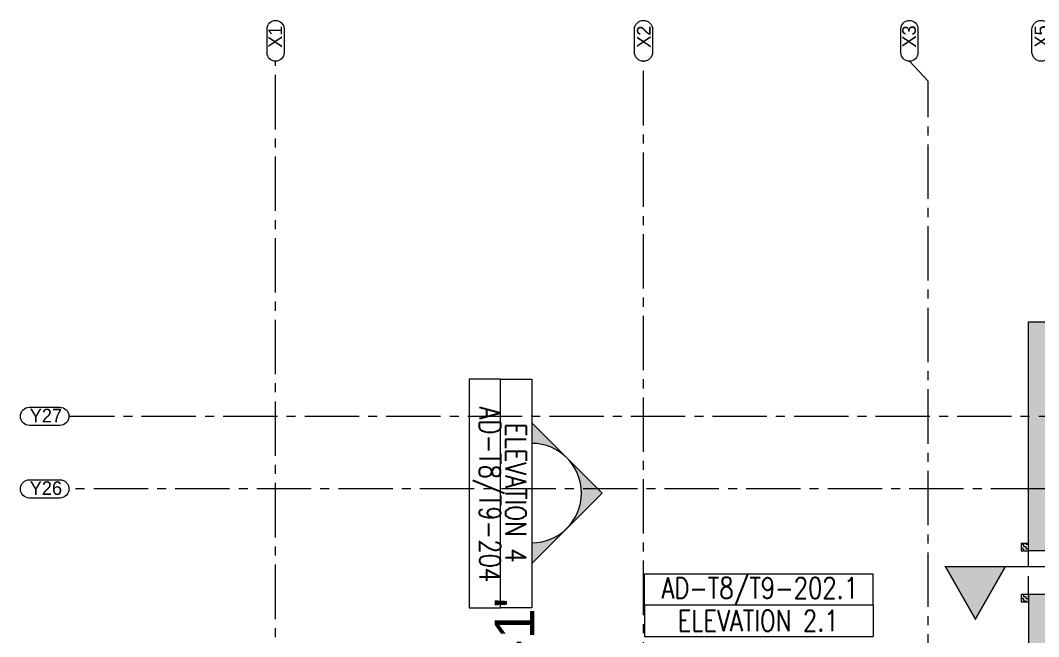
# Model space of a CAD drawing. Header units: millimetres. Extents: x 1066295 to 1300022, y -5734212 to -5454663.
# Drawn here: x 1179742 to 1193788, y -5708629 to -5700134 of the extents above; entities that cross this region are included whole.
import ezdxf

# ---------------------------------------------------------------- set-up
doc = ezdxf.new("R2010")
doc.units = ezdxf.units.MM
doc.header["$LTSCALE"] = 1000
doc.header["$MEASUREMENT"] = 0
for name, pattern in [('AUDIT_D_120904163729-0', [0]), ('T9_KEY PLAN(TYPICAL FLOOR)$0$T8(T9 IS SIMILAR) - TYPICAL FLOOR ELEVATION$0$AUDIT_D_120904163729-0', [0]), ('T9_KEY PLAN(TYPICAL FLOOR)$0$T8(T9 IS SIMILAR) - TYPICAL FLOOR ELEVATION$0$HIDDEN', [0.375, 0.25, -0.125]), ('T9_KEY PLAN(TYPICAL FLOOR)$0$T8_REFUGE COLUMNS$0$AUDIT_D_120904163729-0', [0]), ('T9_KEY PLAN(TYPICAL FLOOR)$0$T8_REFUGE COLUMNS$0$CENTER2', [1.125, 0.75, -0.125, 0.125, -0.125]), ('T9_PROFILE SECTIONS$0$T8_PROFILE SECTIONS$0$HIDDEN', [0.375, 0.25, -0.125]), ('T9_PROFILE SECTIONS$0$T8_PROFILE SECTIONS$0$PHANTOM2', [1.25, 0.625, -0.125, 0.125, -0.125, 0.125, -0.125])]:
    doc.linetypes.add(name, pattern=pattern)
doc.layers.get('0').update_dxf_attribs({"linetype": 'AUDIT_D_120904163729-0'})
for name, color, linetype in [('T9_KEY PLAN(TYPICAL FLOOR)$0$T8(T9 IS SIMILAR) - DIMENSION & TEXTING$0$T8_REFUGE COLUMNS$0$a-section line', 92, 'Continuous'), ('T9_KEY PLAN(TYPICAL FLOOR)$0$T8(T9 IS SIMILAR) - TYPICAL FLOOR ELEVATION$0$A-WALL HATCH', 252, 'T9_KEY PLAN(TYPICAL FLOOR)$0$T8(T9 IS SIMILAR) - TYPICAL FLOOR ELEVATION$0$AUDIT_D_120904163729-0'), ('T9_KEY PLAN(TYPICAL FLOOR)$0$T8(T9 IS SIMILAR) - TYPICAL FLOOR ELEVATION$0$A-WALL-FEATURES', 6, 'T9_KEY PLAN(TYPICAL FLOOR)$0$T8(T9 IS SIMILAR) - TYPICAL FLOOR ELEVATION$0$AUDIT_D_120904163729-0'), ('T9_KEY PLAN(TYPICAL FLOOR)$0$T8_REFUGE COLUMNS$0$A-CENTERLINE', 193, 'T9_KEY PLAN(TYPICAL FLOOR)$0$T8_REFUGE COLUMNS$0$CENTER2'), ('T9_KEY PLAN(TYPICAL FLOOR)$0$T8_REFUGE COLUMNS$0$A-COLUMN GRID NUMBERING', 4, 'T9_KEY PLAN(TYPICAL FLOOR)$0$T8_REFUGE COLUMNS$0$AUDIT_D_120904163729-0'), ('T9_KEY PLAN(TYPICAL FLOOR)$0$T8_REFUGE COLUMNS$0$A-RCC COLS', 3, 'Continuous'), ('T9_KEY PLAN(TYPICAL FLOOR)$0$T8_TYPICAL COLUMNS$0$A-RCC COLS', 3, 'Continuous'), ('T9_PROFILE SECTIONS$0$T8_PROFILE SECTIONS$0$A-PROFILE SECTIONS', 81, 'T9_PROFILE SECTIONS$0$T8_PROFILE SECTIONS$0$PHANTOM2')]:
    doc.layers.add(name, color=color, linetype=linetype)
doc.layers.add('T9_KEY PLAN(TYPICAL FLOOR)$0$T8(T9 IS SIMILAR)$0$D&W', color=8, linetype='Continuous', lineweight=25)
doc.layers.add('T9_KEY PLAN(TYPICAL FLOOR)$0$T8_REFUGE COLUMNS$0$COL-HATCH', color=7, linetype='Continuous', lineweight=25, true_color=0xa3a3a3)
doc.styles.add('T9_KEY PLAN(TYPICAL FLOOR)$0$T8(T9 IS SIMILAR) - DIMENSION & TEXTING$0$T8_REFUGE COLUMNS$0$TEXT1', font='simplex.shx', dxfattribs={"width": 0.8})
doc.styles.add('T9_KEY PLAN(TYPICAL FLOOR)$0$T8_REFUGE COLUMNS$0$STANDARD', font='GOTHIC.TTF')
doc.styles.add('T9_PROFILE SECTIONS$0$T8_PROFILE SECTIONS$0$arial', font='sanss___.ttf')

# ---------------------------------------------------------------- blocks, each defined once
blk = doc.blocks.new('T9_PROFILE SECTIONS$0$T8_PROFILE SECTIONS$0$MH')
at = {"layer": 'T9_PROFILE SECTIONS$0$T8_PROFILE SECTIONS$0$A-PROFILE SECTIONS', "linetype": 'T9_PROFILE SECTIONS$0$T8_PROFILE SECTIONS$0$HIDDEN', "ltscale": 2}
h = blk.add_hatch(color=256, dxfattribs=at)
h.dxf.hatch_style = 1
h.paths.add_polyline_path([(1140354.458393542, -5697433.571052491), (1141077.626649499, -5697846.573007102), (1140354.458393542, -5698259.574961714)])
at = {"layer": 'T9_PROFILE SECTIONS$0$T8_PROFILE SECTIONS$0$A-PROFILE SECTIONS', "linetype": 'T9_PROFILE SECTIONS$0$T8_PROFILE SECTIONS$0$HIDDEN', "ltscale": 2, "const_width": 20}
blk.add_lwpolyline([(1140354.458393542, -5697433.571052491), (1140354.458393542, -5697433.571052491), (1141077.626649499, -5697846.573007102), (1140354.458393542, -5698259.574961714)], close=True, dxfattribs=at)
blk.add_lwpolyline([(1140354.458393542, -5697433.571052491), (1140354.458393542, -5700003.562580775)], dxfattribs=at)
blk = doc.blocks.new('T9_PROFILE SECTIONS$0$PROFILE SECTION LINE T9')
at = {"layer": 'T9_PROFILE SECTIONS$0$T8_PROFILE SECTIONS$0$A-PROFILE SECTIONS', "linetype": 'ByBlock', "xscale": -1, "rotation": 90}
blk.add_blockref('T9_PROFILE SECTIONS$0$T8_PROFILE SECTIONS$0$MH', (-5688904.112021986, 1146703.548215494, 0.02432551863291288), dxfattribs=at)
at = {"layer": 'T9_PROFILE SECTIONS$0$T8_PROFILE SECTIONS$0$A-PROFILE SECTIONS', "linetype": 'ByBlock', "insert": (2867.039364794502, 3513.825577829964, 0.02432551863291288), "char_height": 550, "attachment_point": 7, "rotation": 90, "style": 'T9_PROFILE SECTIONS$0$T8_PROFILE SECTIONS$0$arial'}
blk.add_mtext_dynamic_manual_height_columns("SEC-1'", width=301.3344262428582, gutter_width=500, heights=[0], dxfattribs=at)
blk = doc.blocks.new('T9_KEY PLAN(TYPICAL FLOOR)$0$T8_REFUGE COLUMNS')
at = {"layer": 'T9_KEY PLAN(TYPICAL FLOOR)$0$T8_REFUGE COLUMNS$0$COL-HATCH', "linetype": 'ByBlock'}
h = blk.add_hatch(color=256, dxfattribs=at)
h.dxf.hatch_style = 1
h.paths.add_polyline_path([(1215902.093489878, -5706299.862868129), (1216152.093489878, -5706299.862868129), (1216152.093489878, -5708099.863253396), (1215902.093489878, -5708099.863253396)])
h.paths.add_polyline_path([(1215902.093489878, -5708099.863253396), (1213292.093489846, -5708099.863253396), (1213292.093489846, -5707849.863253396), (1215902.093489878, -5707849.863253396)])
h.paths.add_polyline_path([(1196642.142185693, -5706299.862868129), (1196392.142185693, -5706299.862868129), (1196392.142185693, -5708099.863253396), (1196642.142185693, -5708099.863253396)])
h.paths.add_polyline_path([(1215902.069074492, -5723474.863638669), (1216152.069074492, -5723474.863638669), (1216152.069074492, -5721674.863253403), (1215902.069074492, -5721674.863253403)])
h.paths.add_polyline_path([(1215902.069074492, -5721924.863253403), (1213292.06907446, -5721924.863253403), (1213292.06907446, -5721674.863253405), (1215902.069074492, -5721674.863253405)])
h.paths.add_polyline_path([(1196642.069074492, -5723474.863638669), (1196392.069074492, -5723474.863638669), (1196392.069074492, -5721674.863253403), (1196642.069074492, -5721674.863253403)])
h.paths.add_polyline_path([(1198957.069074492, -5709939.863253396), (1199207.069074492, -5709939.863253396), (1199207.069074492, -5714149.863253396), (1198957.069074492, -5714149.863253396)])
h.paths.add_polyline_path([(1197682.069074492, -5711799.863253396), (1197432.069074492, -5711799.863253396), (1197432.069074492, -5709939.863253396), (1197682.069074492, -5709939.863253396)])
h.paths.add_polyline_path([(1184832.069074492, -5718799.863253396), (1185182.069074492, -5718799.863253396), (1185182.069074492, -5709299.863253396), (1184832.069074492, -5709299.863253396)])
h.paths.add_polyline_path([(1194132.069074492, -5714149.863253396), (1193882.069074492, -5714149.863253396), (1193882.069074492, -5709939.863253396), (1194132.069074492, -5709939.863253396)])
h.paths.add_polyline_path([(1189932.06907449, -5714149.863253396), (1190232.069074491, -5714149.863253396), (1190232.069074492, -5709914.863253396), (1189932.069074492, -5709914.863253396)])
h.paths.add_polyline_path([(1189932.069074492, -5719684.863253396), (1190232.069074492, -5719684.863253396), (1190232.069074492, -5715449.863253396), (1189932.069074492, -5715449.863253396)])
h.paths.add_polyline_path([(1194182.069072882, -5719609.863253396), (1193882.069074492, -5719609.863253396), (1193882.069074492, -5717174.863253396), (1194182.069072882, -5717174.863253396)])
h.paths.add_polyline_path([(1215612.069074492, -5719609.863253396), (1215862.069073092, -5719609.863253396), (1215862.069073092, -5715374.863253402), (1215612.069074492, -5715374.863253402)])
h.paths.add_polyline_path([(1210702.069074492, -5711724.863253396), (1207452.069074491, -5711724.863253396), (1207452.069074491, -5711474.861135699), (1210702.069074492, -5711474.861135699)])
h.paths.add_polyline_path([(1210702.069074492, -5713624.863253396), (1207452.069074491, -5713624.863253396), (1207452.069074491, -5713874.865371093), (1210702.069074492, -5713874.865371093)])
h.paths.add_polyline_path([(1210952.069074492, -5711474.861135699), (1210702.069074492, -5711474.861135699), (1210702.069074492, -5713874.863253396), (1210952.069074492, -5713874.863253396)])
h.paths.add_polyline_path([(1202442.065258295, -5712799.863253396), (1202692.069074492, -5712799.863253396), (1202692.069074492, -5710799.863253396), (1202442.065258295, -5710799.863253396)], flags=17)
h.paths.add_polyline_path([(1196682.069077291, -5715374.863253402), (1196932.069074492, -5715374.863253402), (1196932.069074492, -5719609.863253396), (1196682.069077291, -5719609.863253396)])
h.paths.add_polyline_path([(1210052.069074492, -5727009.863253403), (1209752.069074491, -5727009.863253403), (1209752.069074491, -5724474.863253403), (1210052.069074492, -5724474.863253403)])
h.paths.add_polyline_path([(1202492.069074492, -5727009.863253403), (1202792.069074492, -5727009.863253403), (1202792.069074492, -5724474.863253403), (1202492.069074492, -5724474.863253403)])
h.paths.add_polyline_path([(1199382.069074492, -5726829.863253403), (1199132.069074492, -5726829.863253403), (1199132.069074492, -5724474.863253403), (1199382.069074492, -5724474.863253403)])
h.paths.add_polyline_path([(1195392.069074492, -5726519.859366556), (1195742.069074492, -5726519.859366556), (1195742.069074492, -5724724.863253403), (1195392.069074492, -5724724.863253403)])
h.paths.add_polyline_path([(1195742.069074492, -5724124.863883417), (1195392.069074492, -5724124.863883417), (1195392.069074492, -5723274.863253403), (1195742.069074492, -5723274.863253403)])
h.paths.add_polyline_path([(1217152.069074492, -5726519.859366556), (1216802.069074492, -5726519.859366556), (1216802.069074492, -5724724.863253403), (1217152.069074492, -5724724.863253403)])
h.paths.add_polyline_path([(1216802.069074492, -5724124.863883417), (1217152.069074492, -5724124.863883417), (1217152.069074492, -5723274.863253403), (1216802.069074492, -5723274.863253403)])
h.paths.add_polyline_path([(1213162.069074492, -5726829.863253403), (1213412.069074492, -5726829.863253403), (1213412.069074492, -5724474.863253403), (1213162.069074492, -5724474.863253403)])
h.paths.add_polyline_path([(1209602.069074491, -5723474.863253403), (1209852.069074491, -5723474.863253403), (1209852.069074491, -5721674.863253403), (1209602.069074491, -5721674.863253403)])
h.paths.add_polyline_path([(1212262.069074492, -5721674.863253403), (1210752.069074492, -5721674.863253403), (1210752.069074492, -5721924.863253403), (1212262.069074492, -5721924.863253403)])
h.paths.add_polyline_path([(1212742.069074492, -5719224.863253402), (1207452.069074492, -5719224.863253403), (1207452.069074492, -5718974.863253403), (1212742.069074492, -5718974.863253402)])
h.paths.add_polyline_path([(1214067.069074491, -5718349.863253396), (1213817.069074491, -5718349.863253396), (1213817.069074492, -5716424.863253396), (1214067.069074492, -5716424.863253396)])
h.paths.add_polyline_path([(1213587.069074492, -5709939.863253396), (1213337.069074492, -5709939.863253396), (1213337.069074492, -5714149.863253396), (1213587.069074492, -5714149.863253396)])
h.paths.add_polyline_path([(1214862.069074492, -5711799.863253396), (1215112.069074492, -5711799.863253396), (1215112.069074492, -5709939.863253396), (1214862.069074492, -5709939.863253396)])
h.paths.add_polyline_path([(1227712.069074492, -5718799.863253396), (1227362.069074492, -5718799.863253396), (1227362.069074492, -5709299.863253396), (1227712.069074492, -5709299.863253396)])
h.paths.add_polyline_path([(1218412.069074492, -5714149.863253396), (1218662.069074492, -5714149.863253396), (1218662.069074492, -5709939.863253396), (1218412.069074492, -5709939.863253396)])
h.paths.add_polyline_path([(1222612.069074493, -5714149.863253396), (1222312.069074492, -5714149.863253396), (1222312.069074491, -5709914.863253396), (1222612.069074492, -5709914.863253396)])
h.paths.add_polyline_path([(1222612.069074492, -5719684.863253396), (1222312.069074492, -5719684.863253396), (1222312.069074492, -5715449.863253396), (1222612.069074492, -5715449.863253396)])
h.paths.add_polyline_path([(1218362.069076101, -5719609.863253396), (1218662.069074492, -5719609.863253396), (1218662.069074492, -5717174.863253396), (1218362.069076101, -5717174.863253396)])
h.paths.add_polyline_path([(1202742.069074492, -5716974.863253378), (1202992.069074492, -5716974.863253378), (1202992.069074492, -5718974.863253403), (1202742.069074492, -5718974.863253403)])
h.paths.add_polyline_path([(1204842.069074492, -5716974.863253378), (1205092.069074492, -5716974.863253378), (1205092.069074492, -5718974.863253403), (1204842.069074492, -5718974.863253403)])
h.paths.add_polyline_path([(1217152.069084531, -5701889.863253396), (1216802.069084531, -5701889.863253396), (1216802.069077838, -5705049.858736535), (1217152.069077838, -5705049.858736535)])
h.paths.add_polyline_path([(1216802.069077838, -5705649.862623381), (1217152.069077838, -5705649.862623381), (1217152.069077838, -5706499.863253396), (1216802.069077838, -5706499.863253396)])
h.paths.add_polyline_path([(1213162.069077838, -5701089.863253396), (1213412.069077838, -5701089.863253396), (1213412.069077839, -5705299.863253396), (1213162.069077839, -5705299.863253396)])
h.paths.add_polyline_path([(1210052.069074492, -5701089.863253396), (1209752.069074491, -5701089.863253396), (1209752.069074491, -5705299.863253396), (1210052.069074492, -5705299.863253396)])
h.paths.add_polyline_path([(1209602.069074491, -5706299.863253396), (1209852.069074491, -5706299.863253396), (1209852.069074491, -5708099.863253396), (1209602.069074491, -5708099.863253396)])
h.paths.add_polyline_path([(1212262.093489846, -5708099.863253396), (1210752.093489846, -5708099.863253396), (1210752.093489846, -5707849.863253396), (1212262.093489846, -5707849.863253396)])
h.paths.add_polyline_path([(1195392.069077838, -5701889.863253396), (1195742.069077838, -5701889.863253396), (1195742.069077838, -5705049.858736535), (1195392.069077838, -5705049.858736535)])
h.paths.add_polyline_path([(1195742.069077838, -5705649.862623381), (1195392.069077838, -5705649.862623381), (1195392.069077838, -5706499.863253396), (1195742.069077838, -5706499.863253396)])
h.paths.add_polyline_path([(1199382.069077838, -5701089.863253396), (1199132.069077838, -5701089.863253396), (1199132.069077839, -5705299.863253396), (1199382.069077839, -5705299.863253396)])
h.paths.add_polyline_path([(1202492.069074492, -5701089.863253396), (1202792.069074492, -5701089.863253396), (1202792.069074492, -5705299.863253396), (1202492.069074492, -5705299.863253396)])
h.paths.add_polyline_path([(1202942.069074492, -5706299.863253396), (1202692.069074492, -5706299.863253396), (1202692.069074492, -5708099.863253396), (1202942.069074492, -5708099.863253396)])
h.paths.add_polyline_path([(1200282.044659137, -5708099.863253396), (1201792.044659137, -5708099.863253396), (1201792.044659137, -5707849.863253396), (1200282.044659137, -5707849.863253396)])
h.paths.add_polyline_path([(1207452.069074491, -5710799.863253397), (1211787.069074492, -5710799.8632534), (1211787.069074492, -5710549.863253399), (1207452.069074491, -5710549.863253396)])
h.paths.add_polyline_path([(1200042.069074492, -5713849.862096218), (1200042.069074492, -5710549.863253396), (1205092.069074492, -5710549.863253396), (1205092.069074492, -5712999.863253396), (1204842.069074492, -5712999.863253396), (1204841.987936882, -5710799.863253396), (1200292.069074492, -5710799.863253396), (1200292.069074492, -5713849.862096218)])
h.paths.add_polyline_path([(1198907.069074492, -5719224.863253403), (1205092.069074492, -5719224.863253403), (1205092.069074492, -5718974.863253403), (1198907.069074492, -5718974.863253403)])
h.paths.add_polyline_path([(1202942.069074492, -5723474.863253403), (1202692.069074492, -5723474.863253403), (1202692.069074492, -5721674.863253403), (1202942.069074492, -5721674.863253403)])
h.paths.add_polyline_path([(1200282.069074492, -5721674.863253403), (1201792.069074492, -5721674.863253403), (1201792.069074492, -5721924.863253403), (1200282.069074492, -5721924.863253403)])
h.paths.add_polyline_path([(1196932.069074492, -5715624.863253403), (1203832.069074492, -5715624.863253403), (1203832.069074492, -5715374.863253402), (1196932.069074492, -5715374.863253402)])
h.paths.add_polyline_path([(1215612.069074492, -5715624.863253403), (1207452.069074491, -5715624.863253403), (1207452.069074491, -5715374.863253396), (1215612.069074492, -5715374.863253396)])
h.paths.add_polyline_path([(1196642.069074492, -5721924.863253403), (1199252.069074523, -5721924.863253403), (1199252.069074523, -5721674.863253405), (1196642.069074492, -5721674.863253405)])
h.paths.add_polyline_path([(1196642.142185693, -5708099.863253396), (1199252.142185725, -5708099.863253396), (1199252.142185725, -5707849.863253396), (1196642.142185693, -5707849.863253396)])
h.paths.add_polyline_path([(1198007.069074492, -5718974.863253403), (1196932.069074492, -5718974.863253403), (1196932.069074492, -5719224.863253403), (1198007.069074492, -5719224.863253403)])
at = {"layer": 'T9_KEY PLAN(TYPICAL FLOOR)$0$T8_REFUGE COLUMNS$0$A-CENTERLINE'}
for p, q in [((1185007.069074492, -5719488.744823414), (1185007.069074492, -5698299.636913834)), ((1190082.069074492, -5720558.787659312), (1190082.069074492, -5698299.636913834)), ((1194007.069074492, -5698573.632249597), (1193750.757091184, -5698299.636913834)), ((1194007.069074492, -5714822.308995705), (1194007.069074492, -5698573.632249597)), ((1214284.099511477, -5703194.863253396), (1182156.903157666, -5703194.863253396)), ((1218123.243195509, -5704194.863253396), (1182156.903157666, -5704194.863253396))]:
    blk.add_line(p, q, dxfattribs=at)
at = {"layer": 'T9_KEY PLAN(TYPICAL FLOOR)$0$T8_REFUGE COLUMNS$0$A-COLUMN GRID NUMBERING', "linetype": 'ByBlock'}
for points in [[(1185124.285253961, -5698182.423526943, -1), (1184889.852895022, -5698182.423526943), (1184889.852895022, -5697853.592311453, -1), (1185124.285253961, -5697853.592311453)], [(1190207.889094886, -5698173.820616878, -1), (1189956.249054098, -5698173.820616878), (1189956.249054098, -5697862.196152378, -1), (1190207.889094886, -5697862.196152378)], [(1193867.150157007, -5698182.415786756, -1), (1193632.717798068, -5698182.415786756), (1193632.717798068, -5697853.592311453, -1), (1193867.150157007, -5697853.592311453)], [(1195692.889098233, -5698173.819686018, -1), (1195441.249057444, -5698173.819686018), (1195441.249057444, -5697862.196152378, -1), (1195692.889098233, -5697862.196152378)], [(1181612.657248928, -5703320.68327379, -1), (1181612.657248928, -5703069.043233002), (1182031.083137271, -5703069.043233, -1), (1182031.083137271, -5703320.683273789)], [(1181612.657248928, -5704320.68327379, -1), (1181612.657248928, -5704069.043233002), (1182031.083137271, -5704069.043233, -1), (1182031.083137271, -5704320.683273789)]]:
    blk.add_lwpolyline(points, format="xyb", close=True, dxfattribs=at)
at = {"layer": 'T9_KEY PLAN(TYPICAL FLOOR)$0$T8_REFUGE COLUMNS$0$A-RCC COLS', "linetype": 'ByBlock'}
for points in [[(1195392.069077838, -5701889.863253396), (1195742.069077838, -5701889.863253396), (1195742.069077838, -5705049.858736535), (1195392.069077838, -5705049.858736535)], [(1195742.069077838, -5705649.862623381), (1195392.069077838, -5705649.862623381), (1195392.069077838, -5706499.863253396), (1195742.069077838, -5706499.863253396)]]:
    blk.add_lwpolyline(points, close=True, dxfattribs=at)
at = {"layer": 'T9_KEY PLAN(TYPICAL FLOOR)$0$T8_REFUGE COLUMNS$0$A-COLUMN GRID NUMBERING', "linetype": 'ByBlock', "char_height": 187.5, "attachment_point": 1, "rotation": 90, "style": 'T9_KEY PLAN(TYPICAL FLOOR)$0$T8_REFUGE COLUMNS$0$STANDARD'}
for s, insert in [('X1', (1184908.602895022, -5698115.238328563)), ('X2', (1189992.206735947, -5698115.239259422)), ('X3', (1193651.467798068, -5698111.420505257)), ('X5', (1195477.206739293, -5698111.428245444))]:
    blk.add_mtext_dynamic_manual_height_columns(s, width=444.6849770843983, gutter_width=500, heights=[0], dxfattribs=dict(at, insert=insert))
at = {"layer": 'T9_KEY PLAN(TYPICAL FLOOR)$0$T8_REFUGE COLUMNS$0$A-COLUMN GRID NUMBERING', "linetype": 'ByBlock', "char_height": 187.5, "attachment_point": 1, "style": 'T9_KEY PLAN(TYPICAL FLOOR)$0$T8_REFUGE COLUMNS$0$STANDARD'}
for s, insert in [('Y27', (1181616.085549516, -5703090.954098039)), ('Y26', (1181616.085549506, -5704090.954098039))]:
    blk.add_mtext_dynamic_manual_height_columns(s, width=444.6849770843983, gutter_width=500, heights=[0], dxfattribs=dict(at, insert=insert))
blk = doc.blocks.new('T9_KEY PLAN(TYPICAL FLOOR)$0$T8_TYPICAL COLUMNS')
at = {"layer": 'T9_KEY PLAN(TYPICAL FLOOR)$0$T8_TYPICAL COLUMNS$0$A-RCC COLS', "linetype": 'ByBlock'}
blk.add_blockref('T9_KEY PLAN(TYPICAL FLOOR)$0$T8_REFUGE COLUMNS', (0, 0), dxfattribs=at)
blk = doc.blocks.new('T9_KEY PLAN(TYPICAL FLOOR)')
at = {"layer": 'T9_KEY PLAN(TYPICAL FLOOR)$0$T8(T9 IS SIMILAR) - DIMENSION & TEXTING$0$T8_REFUGE COLUMNS$0$a-section line', "extrusion": (-1.108003958524235e-09, -6.496915289576405e-15, 1)}
h = blk.add_hatch(color=8, dxfattribs=at)
edge = h.paths.add_edge_path()
edge.add_line((1188540.902388747, -5704939.304027255), (1188540.902388753, -5705223.37168839))
edge.add_line((1188540.902388752, -5705223.37168839), (1189510.770049969, -5704253.504027151))
edge.add_line((1189510.77004997, -5704253.50402715), (1188540.902388738, -5703283.636365945))
edge.add_line((1188540.902388736, -5703283.636365945), (1188540.902388742, -5703567.704027081))
edge.add_ellipse((1188540.902388745, -5704253.504027167), major_axis=(484.9338306081196, 484.9338306178917), ratio=0.9999999999999926, start_angle=-134.99999999999972, end_angle=45.00000000000023, ccw=False)
at = {"layer": 'T9_KEY PLAN(TYPICAL FLOOR)$0$T8(T9 IS SIMILAR) - TYPICAL FLOOR ELEVATION$0$A-WALL HATCH', "linetype": 'ByBlock'}
h = blk.add_hatch(dxfattribs=at)
h.set_pattern_fill('ZIGZAG', color=8, scale=250)
h.set_pattern_definition([(270, (1214830.921642663, -5711980.577128015), (31.24999999999999, -31.25000000000001), [31.25, -31.25]), (0, (1214830.921642663, -5712011.827128015), (31.25000000000001, 31.24999999999999), [31.25, -31.25])])
h.paths.add_polyline_path([(1195291.62137276, -5704949.859738742), (1195291.62137276, -5705049.858736536), (1195392.069077838, -5705049.858736535), (1195392.069077838, -5704949.859738741)])
h.paths.add_polyline_path([(1195291.62137276, -5705649.862623382), (1195291.62137276, -5705749.861621176), (1195392.069077838, -5705749.861621175), (1195392.069077838, -5705649.862623381)])
at = {"layer": 'T9_KEY PLAN(TYPICAL FLOOR)$0$T8(T9 IS SIMILAR) - DIMENSION & TEXTING$0$T8_REFUGE COLUMNS$0$a-section line', "linetype": 'Continuous'}
for p, q in [((1188108.902388547, -5702684.124712254, 0.4895620210259392), (1187676.902388483, -5702684.124712269, 0.489561542381411)), ((1187676.902388483, -5702684.124712269, 0.489561542381411), (1187676.902388668, -5705835.19067731, 0.4895615424421208)), ((1188108.902388735, -5705835.190677297, 0.4895620210865574), (1188108.902388547, -5702684.124712254, 0.4895620210259392)), ((1188108.902388735, -5705835.190677297, 0.4895620210865574), (1188108.902388547, -5702684.124712254, 0.4895620210259392)), ((1188108.902388547, -5702684.124712254, 0.4895620210259392), (1188540.902388619, -5702684.124712205, 0.4895624997441501)), ((1188540.902388619, -5702684.124712205, 0.4895624997441501), (1188540.9023888, -5705835.190677282, 0.4895624997310877)), ((1189510.770050015, -5704253.50402726, 0.4895635743113104), (1188540.902388778, -5703283.636366034, 0.489562499748786)), ((1188540.902388804, -5705223.371688501, 0.4895624997423307), (1189510.770050015, -5704253.50402726, 0.4895635743113104)), ((1187676.902388619, -5704939.304027385, 0.4895615424151653), (1187676.902388627, -5705223.371688531, 0.48956154243838)), ((1190098.23706748, -5705799.504027097, 0.4895630955996307), (1190098.237067494, -5705367.504027033, 0.4895626169551025)), ((1190098.237067494, -5705367.504027033, 0.4895626169551025), (1193249.303032536, -5705367.504027218, 0.4895626170158123)), ((1190697.748721289, -5705367.50402707, 0.4895626170056142), (1190981.816382402, -5705367.504027085, 0.4895626169660792)), ((1192353.416382611, -5705367.504027169, 0.4895626169888567), (1192637.484043756, -5705367.504027177, 0.4895626170120715)), ((1193249.303032521, -5705799.504027281, 0.4895630956603405), (1193249.303032536, -5705367.504027218, 0.4895626170158123)), ((1187676.902388668, -5705835.19067731, 0.4895615424421208), (1188108.902388735, -5705835.190677297, 0.4895620210865574)), ((1188540.9023888, -5705835.190677282, 0.4895624997310877), (1188108.902388735, -5705835.190677297, 0.4895620210865574)), ((1193249.303032522, -5705799.504027285, 0.4895630956602489), (1190098.23706748, -5705799.504027097, 0.4895630955996307)), ((1193249.303032522, -5705799.504027285, 0.4895630956602489), (1190098.23706748, -5705799.504027097, 0.4895630955996307)), ((1190098.23706748, -5705799.504027097, 0.4895630955996307), (1190098.237067431, -5706231.504027169, 0.4895635743178416)), ((1193249.303032521, -5705799.504027281, 0.4895630956603405), (1193249.303032473, -5706231.504027354, 0.4895635743785514)), ((1190098.237067431, -5706231.504027169, 0.4895635743178416), (1193249.303032508, -5706231.50402735, 0.4895635743047791))]:
    blk.add_line(p, q, dxfattribs=at)
at = {"layer": 'T9_KEY PLAN(TYPICAL FLOOR)$0$T8(T9 IS SIMILAR) - DIMENSION & TEXTING$0$T8_REFUGE COLUMNS$0$a-section line', "extrusion": (-1.108003958448512e-09, -6.496977858826562e-15, 1)}
blk.add_ellipse((1188540.902388794, -5704253.504027286, 0.4895624997483384), major_axis=(484.9338306081239, 484.9338306178947, 5.373117545037623e-07), ratio=0.9999999999999875, start_param=3.926990816987248, end_param=7.068583470577041, dxfattribs=at)
at = {"layer": 'T9_KEY PLAN(TYPICAL FLOOR)$0$T8(T9 IS SIMILAR) - DIMENSION & TEXTING$0$T8_REFUGE COLUMNS$0$a-section line', "linetype": 'Continuous', "extrusion": (-1.108003958458096e-09, -6.496949109233795e-15, 1)}
blk.add_ellipse((1188540.902388794, -5704253.504027286, 0.4895624997483384), major_axis=(484.9338306178887, -484.9338306081181, 5.373054533244496e-07), ratio=0.9999999999999856, start_param=5.497787143782131, end_param=8.639379797371923, dxfattribs=at)
at = {"layer": 'T9_KEY PLAN(TYPICAL FLOOR)$0$T8(T9 IS SIMILAR) - TYPICAL FLOOR ELEVATION$0$A-WALL-FEATURES', "color": 8, "linetype": 'T9_KEY PLAN(TYPICAL FLOOR)$0$T8(T9 IS SIMILAR) - TYPICAL FLOOR ELEVATION$0$HIDDEN'}
blk.add_line((1195392.069077838, -5705649.86262338), (1195392.069077838, -5705049.858736534), dxfattribs=at)
at = {"layer": 'T9_KEY PLAN(TYPICAL FLOOR)$0$T8(T9 IS SIMILAR) - TYPICAL FLOOR ELEVATION$0$A-WALL-FEATURES', "color": 8, "linetype": 'ByBlock'}
for points in [[(1195291.62137276, -5704949.859738742), (1195291.62137276, -5705049.858736536), (1195392.069077838, -5705049.858736535), (1195392.069077838, -5704949.859738741)], [(1195291.62137276, -5705649.862623382), (1195291.62137276, -5705749.861621176), (1195392.069077838, -5705749.861621175), (1195392.069077838, -5705649.862623381)]]:
    blk.add_lwpolyline(points, close=True, dxfattribs=at)
at = {"layer": 'T9_KEY PLAN(TYPICAL FLOOR)$0$T8(T9 IS SIMILAR)$0$D&W', "color": 8, "linetype": 'ByBlock'}
blk.add_blockref('T9_KEY PLAN(TYPICAL FLOOR)$0$T8_TYPICAL COLUMNS', (0, 0), dxfattribs=at)
at = {"layer": 'T9_KEY PLAN(TYPICAL FLOOR)$0$T8(T9 IS SIMILAR) - DIMENSION & TEXTING$0$T8_REFUGE COLUMNS$0$a-section line', "extrusion": (-1.108003958470505e-09, 6.496870584022334e-15, 1), "char_height": 288.0000000000001, "width": 3463.413954958071, "attachment_point": 5, "style": 'T9_KEY PLAN(TYPICAL FLOOR)$0$T8(T9 IS SIMILAR) - DIMENSION & TEXTING$0$T8_REFUGE COLUMNS$0$TEXT1'}
for s, insert, text_direction in [('AD-T8/T9-204', (1187918.307598487, -5704271.304292109, 0.4895617782610789), (5.798390117595387e-11, -1, 6.496934830414365e-15)), ('ELEVATION 4', (1188321.596736496, -5704249.523218041, 0.4895622567256053), (5.798367913943081e-11, -1, 6.496934830168347e-15))]:
    blk.add_mtext(s, dxfattribs=dict(at, insert=insert, text_direction=text_direction))
at = {"layer": 'T9_KEY PLAN(TYPICAL FLOOR)$0$T8(T9 IS SIMILAR) - DIMENSION & TEXTING$0$T8_REFUGE COLUMNS$0$a-section line', "extrusion": (-6.496870583818797e-15, 1.108003958470505e-09, 1), "char_height": 288.0000000000001, "width": 3463.413954958071, "attachment_point": 5, "text_direction": (1, -5.79840848810628e-11, 6.496934830414373e-15), "style": 'T9_KEY PLAN(TYPICAL FLOOR)$0$T8(T9 IS SIMILAR) - DIMENSION & TEXTING$0$T8_REFUGE COLUMNS$0$TEXT1'}
for s, insert in [('AD-T8/T9-202.1', (1191685.416647335, -5705608.909237036, 0.4895628528347704)), ('ELEVATION 2.1', (1191663.635573267, -5706012.198375046, 0.4895633312992967))]:
    blk.add_mtext(s, dxfattribs=dict(at, insert=insert))
blk = doc.blocks.new('T9_PROFILE SECTIONS')
at = {"layer": 'T9_PROFILE SECTIONS$0$T8_PROFILE SECTIONS$0$A-PROFILE SECTIONS', "linetype": 'ByBlock'}
blk.add_blockref('T9_PROFILE SECTIONS$0$PROFILE SECTION LINE T9', (1185718.365702244, -5711614.929266511, -0.02432551863291288), dxfattribs=at)
at = {"linetype": 'ByBlock'}
blk.add_blockref('T9_KEY PLAN(TYPICAL FLOOR)', (0.1954254168085754, 0.8355880156159401), dxfattribs=at)

msp = doc.modelspace()

# ---------------------------------------------------------------- block references
at = {"linetype": 'ByBlock'}
msp.add_blockref('T9_PROFILE SECTIONS', (-1745.208350555273, -2398.398782938719, 0.3917381798181951), dxfattribs=at)

doc.saveas('drawing.dxf')
